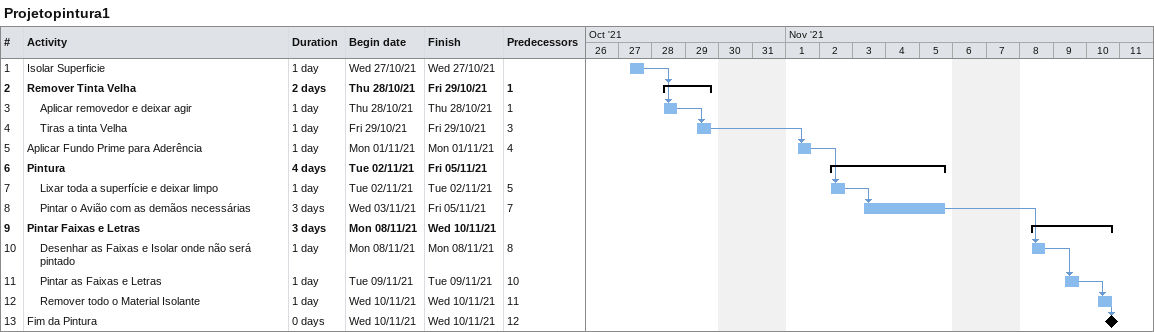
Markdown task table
Projetopintura1

| ID | Level | Task | Duration | Start | Finish | Predecessors |
|---|---|---|---|---|---|---|
| 1 | 1 | Isolar Superficie | 1d | 2021-10-27 | 2021-10-27 |  |
| 2 | 1 | **Remover Tinta Velha** | 2d | 2021-10-28 | 2021-10-29 | 1 |
| 3 | 2 | Aplicar removedor e deixar agir | 1d | 2021-10-28 | 2021-10-28 | 1 |
| 4 | 2 | Tiras a tinta Velha | 1d | 2021-10-29 | 2021-10-29 | 3 |
| 5 | 1 | Aplicar Fundo Prime para Aderência | 1d | 2021-11-01 | 2021-11-01 | 4 |
| 6 | 1 | **Pintura** | 4d | 2021-11-02 | 2021-11-05 |  |
| 7 | 2 | Lixar toda a superfície e deixar limpo | 1d | 2021-11-02 | 2021-11-02 | 5 |
| 8 | 2 | Pintar o Avião com as demãos necessárias | 3d | 2021-11-03 | 2021-11-05 | 7 |
| 9 | 1 | **Pintar Faixas e Letras** | 3d | 2021-11-08 | 2021-11-10 |  |
| 10 | 2 | Desenhar as Faixas e Isolar onde não será pintado | 1d | 2021-11-08 | 2021-11-08 | 8 |
| 11 | 2 | Pintar as Faixas e Letras | 1d | 2021-11-09 | 2021-11-09 | 10 |
| 12 | 2 | Remover todo o Material Isolante | 1d | 2021-11-10 | 2021-11-10 | 11 |
| 13 | 1 | Fim da Pintura | 0d | 2021-11-10 | 2021-11-10 | 12 |
